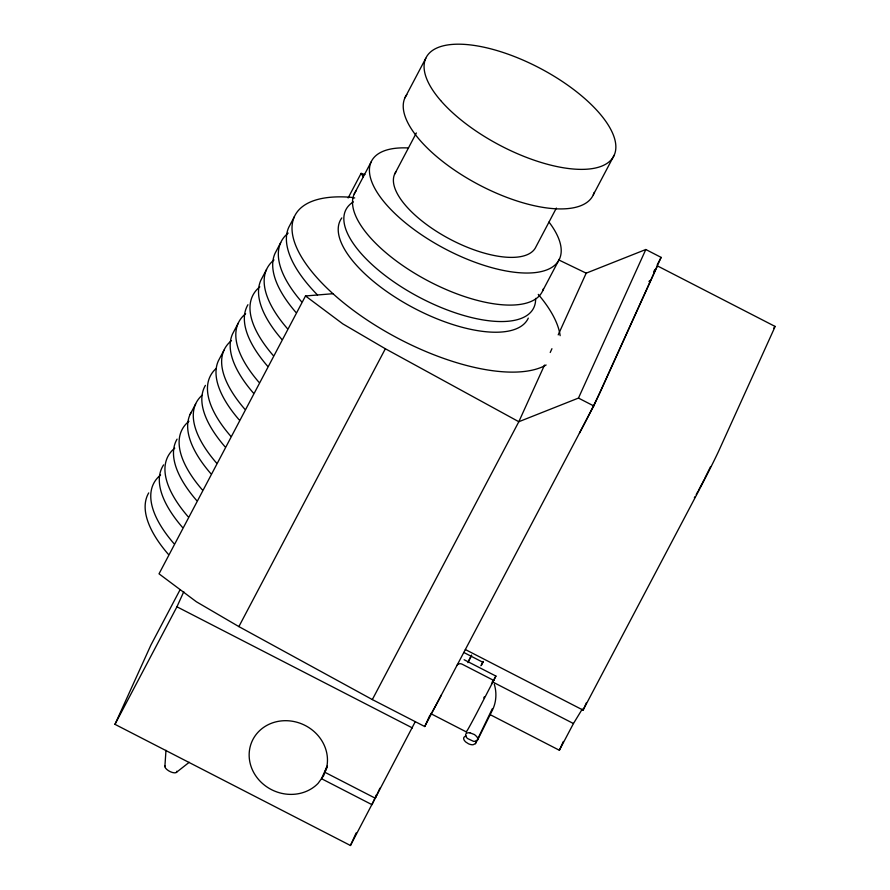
<?xml version="1.0" encoding="UTF-8"?>
<svg xmlns="http://www.w3.org/2000/svg" width="890" height="890" viewBox="0 0 890 890"><rect width="100%" height="100%" fill="white"/><g stroke="black" fill="none" stroke-linecap="round" stroke-linejoin="round"><path stroke-width="1.33" d="M164.873 766.646L165.985 750.326M492.381 708.618L475.449 743.64L473.057 744.752A6.631 3.582 26.4 0 1 468.429 743.751L465.603 741.904A6.631 3.582 26.4 0 1 466.46 736.075M475.449 743.64L475.883 742.271A6.631 3.582 26.4 0 0 475.616 741.17M415.274 721.656L350.449 845.5L114.966 724.338L150.888 645.105L179.936 590.003M114.966 724.338L176.943 606.791L183.785 591.694M327.186 766.112L321.479 778.683L371.976 804.671L376.537 794.603M327.142 767.247L324.861 772.275L375.358 798.252L379.919 788.195M544.513 365.078L518.826 421.726L372.332 699.573L424.741 726.54L593.775 405.951L661.125 257.388L645.817 249.512L586.176 273.163L558.208 334.863M550.22 352.484L551.933 348.702M350.449 845.5L356.156 832.918M424.741 726.54L429.881 715.204M372.332 699.573L238.876 626.593L196.401 601.774L159.021 573.816L305.504 295.97L342.895 323.927L385.359 348.758L518.826 421.726L578.467 398.075L645.817 249.512M466.327 731.424A36.423 0.812 -62.8 0 0 476.717 713.124L495.919 676.089L464.124 659.735M490.468 714.815L559.365 750.259L563.337 741.481M465.348 649.533L583.084 710.12L586.454 702.688M710.643 466.538L704.669 478.52M477.663 739.857L492.526 709.92C496.364 702.01 496.876 692.643 494.295 684.265M483.771 697.927L484.327 696.826M468.474 661.181L471.544 655.151M467.929 662.661L471.6 655.418M480.878 665.765L483.036 661.448M481.512 665.153L483.348 661.526M702.877 481.968L704.068 479.666M699.985 487.531L702.288 483.125M190.026 414.595L195.667 403.904M224.013 350.148L218.373 360.828A148.341 60.809 27.8 0 0 239.221 419.924M238.186 323.259L232.546 333.95A148.341 60.809 27.8 0 0 253.394 393.035M266.533 269.503L260.892 280.183A148.341 60.809 27.8 0 0 281.741 339.279M280.706 242.614L275.066 253.305A148.341 60.809 27.8 0 0 295.914 312.39M294.401 216.637L288.761 227.328A148.341 60.809 27.8 0 0 317.519 294.991M348.135 197.947L361.095 173.361L364.956 174.585M354.209 194.031L371.119 161.98M404.917 97.855L425.765 58.317M394.659 174.095L416.353 132.955M238.876 626.593L385.359 348.758M556.372 208.071L535.958 246.786A79.466 32.574 27.8 0 1 449.216 238.776A79.466 32.574 27.8 0 1 395.861 171.981M542.6 290.963L559.51 258.901M593.307 194.788L614.156 155.249M657.243 264.753L661.125 257.388M559.365 750.259L573.449 723.537L582.338 708.974M583.084 710.12L697.182 493.716A36.423 0.812 -62.8 0 0 718.853 450.707L773.855 329.378A36.423 0.812 -62.8 0 0 773.677 328.366M698.428 490.446L699.473 488.499M696.214 494.551L697.916 491.425M491.48 684.01L495.919 676.089M648.977 281.607L649.622 280.595M694.356 497.699L695.001 496.687M176.242 772.498L189.225 762.285M305.504 295.97L332.916 293.711M354.709 197.947L350.805 197.291A148.341 60.809 27.8 0 0 337.677 297.85A148.341 60.809 27.8 0 0 546.115 364.989M469.809 732.781L474.492 734.573L476.84 736.686A6.597 3.56 26.4 0 1 473.524 741.326L467.528 738.522A6.597 3.56 26.4 0 1 465.726 734.272A6.597 3.56 26.4 0 1 469.864 732.804M558.853 259.969L586.176 273.163M775.034 326.407L657.298 265.832A36.423 0.812 -62.8 0 1 656.108 268.802L601.106 390.132A36.423 0.812 -62.8 0 1 579.435 433.141M578.467 398.075L593.775 405.951M463.812 652.47L483.203 662.449M493.906 680.527L462.11 664.174A3.972 3.627 24.4 0 0 456.893 665.564M492.259 681.762L573.449 723.537M430.894 713.691L466.215 731.869M176.943 606.791L412.426 727.953M361.095 173.361L363.287 176.832M441.396 694.957A36.423 0.812 -62.8 0 1 432.251 711.744M431.517 712.935A36.423 0.812 -62.8 0 1 431.06 713.591M653.716 271.706A36.423 0.812 -62.8 0 1 654.951 269.492M535.613 298.384A105.954 43.432 27.8 0 1 419.057 297.149A105.954 43.432 27.8 0 1 353.397 201.885M528.293 318.097A105.954 43.432 27.8 0 1 412.059 307.106A105.954 43.432 27.8 0 1 341.827 217.917M549.008 222.088A105.954 43.432 27.8 0 1 515.544 272.373A105.954 43.432 27.8 0 1 385.771 203.921A105.954 43.432 27.8 0 1 408.499 147.974M543.479 288.594A105.954 43.432 27.8 0 1 429.08 281.407A105.954 43.432 27.8 0 1 356.134 190.772M594.197 192.407A105.954 43.432 27.8 0 1 479.788 185.231A105.954 43.432 27.8 0 1 406.841 94.596M538.261 294.379A148.341 60.809 27.8 0 1 560.155 335.675M301.543 301.71A148.341 60.809 27.8 0 1 288.16 233.091M287.37 328.588A148.341 60.809 27.8 0 1 273.987 259.969M273.197 355.466A148.341 60.809 27.8 0 1 259.813 286.847M267.567 366.157A148.341 60.809 27.8 0 1 247.932 304.725M259.023 382.355A148.341 60.809 27.8 0 1 245.64 313.736M244.85 409.233A148.341 60.809 27.8 0 1 231.467 340.614M230.677 436.122A148.341 60.809 27.8 0 1 216.214 368.416M225.048 446.802A148.341 60.809 27.8 0 1 205.412 385.37M216.504 463A148.341 60.809 27.8 0 1 202.041 395.293M210.874 473.691A148.341 60.809 27.8 0 1 191.239 412.259M202.33 489.878A148.341 60.809 27.8 0 1 188.947 421.259M196.701 500.569A148.341 60.809 27.8 0 1 177.066 439.137M188.157 516.767A148.341 60.809 27.8 0 1 174.763 448.148M182.528 527.447A148.341 60.809 27.8 0 1 163.593 464.892M173.984 543.645A148.341 60.809 27.8 0 1 160.589 475.026M168.355 554.337A148.341 60.809 27.8 0 1 148.719 492.904M176.832 771.218A6.619 2.715 27.8 0 1 170.502 771.786A6.619 2.715 27.8 0 1 164.962 765.901M326.808 766.802L323.637 775.724L318.053 783.4A39.739 36.234 24.4 0 1 254.206 773.388A39.739 36.234 24.4 0 1 281.896 720.856A39.739 36.234 24.4 0 1 326.808 766.802M440.661 100.526A105.954 43.432 27.8 0 0 606.301 163.849A105.954 43.432 27.8 0 0 512.929 55.97A105.954 43.432 27.8 0 0 440.661 100.526"/></g></svg>
